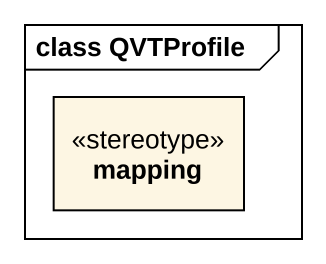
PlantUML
@startuml
mainframe class QVTProfile
hide circle
hide empty members
class mapping <<stereotype>>
@enduml
